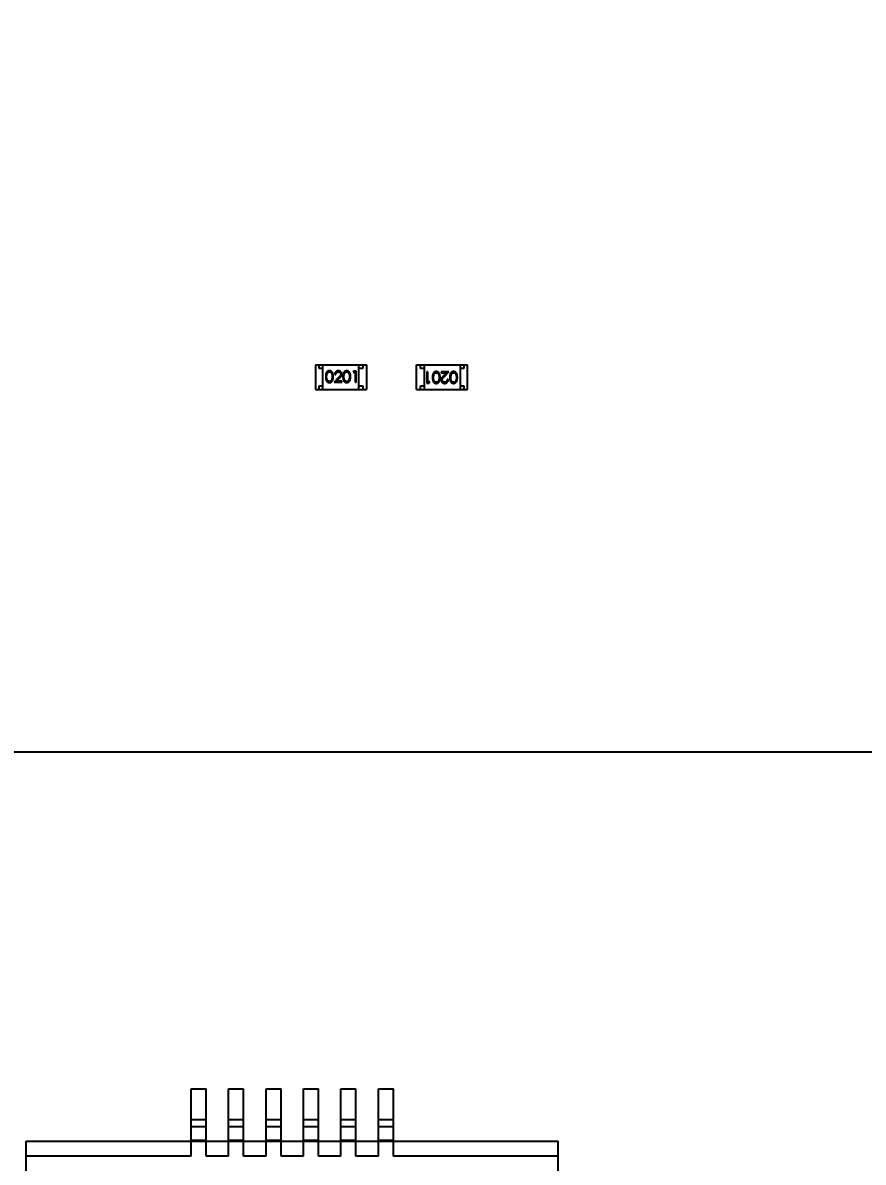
# Model space of a CAD drawing. Header units: inches. Extents: x -13 to 240, y -18 to 126.
# Drawn here: x 206.23 to 217.45, y 57.99 to 73.2 of the extents above; entities that cross this region are included whole.
import ezdxf

# ---------------------------------------------------------------- set-up
doc = ezdxf.new("R2010")
doc.units = ezdxf.units.IN
doc.header["$LTSCALE"] = 1.21
doc.header["$MEASUREMENT"] = 0
doc.header["$PDMODE"] = 3
doc.header["$PDSIZE"] = 0.3125
doc.layers.get('0').update_dxf_attribs({"linetype": 'CONTINUOUS'})
doc.layers.get('Defpoints').update_dxf_attribs({"linetype": 'CONTINUOUS'})
doc.layers.add('DIM', color=3, linetype='CONTINUOUS')
doc.styles.get("Standard").update_dxf_attribs({"font": 'txt', "width": 0.8})
doc.dimstyles.get("Standard").update_dxf_attribs({"dimtxt": 0.15625, "dimasz": 0.1875, "dimexe": 0.125, "dimexo": 0.0625, "dimgap": 0.09, "dimtad": 0, "dimtih": 1, "dimtoh": 1, "dimzin": 4, "dimdsep": 46, "dimtxsty": 'Standard', "dimblk": '_FILLED', "dimblk1": '_FILLED', "dimblk2": '_FILLED', "dimcen": 0.09, "dimazin": 1, "dimtp": 0.01, "dimtm": 0.01, "dimtfac": 1, "dimtofl": 0, "dimtmove": 0, "dimatfit": 3, "dimldrblk": '_FILLED', "dimfxl": 1, "dimtolj": 1, "dimtzin": 4, "dimarcsym": 0})

# ---------------------------------------------------------------- blocks, each defined once
blk = doc.blocks.new('_FILLED')
at = {"color": 0, "linetype": 'ByBlock'}
blk.add_solid([(0, 0), (-1, 0.1667), (-1, -0.1667)], dxfattribs=at)
blk = doc.blocks.new('*D57')
at = {"layer": 'Defpoints', "color": 0}
for p in [(222.327, 99.465), (198.077, 63.466), (232.488, 63.466)]:
    blk.add_point(p, dxfattribs=at)
at = {"layer": 'DIM', "color": 0, "lineweight": -2}
for p, q in [((222.389, 99.465), (232.613, 99.465)), ((232.488, 97.465), (232.488, 84.489)), ((232.488, 65.466), (232.488, 78.442)), ((198.139, 63.466), (232.613, 63.466))]:
    blk.add_line(p, q, dxfattribs=at)
at = {"layer": 'DIM', "color": 0, "lineweight": -2, "xscale": 2, "yscale": 2, "zscale": 2}
for p, rotation in [((232.488, 99.465), 90), ((232.488, 63.466), 270)]:
    blk.add_blockref('_FILLED', p, dxfattribs=dict(at, rotation=rotation))
at = {"layer": 'DIM', "color": 0, "insert": (232.488, 81.466), "char_height": 2, "attachment_point": 5, "rotation": 90}
blk.add_mtext('\\A1;36.00', dxfattribs=at)

msp = doc.modelspace()

# ---------------------------------------------------------------- linework, layer by layer
at = {"color": 7, "linetype": 'Continuous'}
for p, q in [((210.137, 68.631), (210.137, 68.301)), ((210.137, 68.631), (210.817, 68.631)), ((210.187, 68.581), (210.187, 68.631)), ((210.237, 68.301), (210.237, 68.631)), ((210.717, 68.301), (210.717, 68.631)), ((210.767, 68.631), (210.767, 68.581)), ((210.817, 68.631), (210.817, 68.301)), ((211.487, 68.301), (211.487, 68.631)), ((211.487, 68.631), (212.167, 68.631)), ((211.537, 68.581), (211.537, 68.631)), ((211.587, 68.631), (211.587, 68.301)), ((212.067, 68.631), (212.067, 68.301)), ((212.117, 68.631), (212.117, 68.581)), ((212.167, 68.301), (212.167, 68.631)), ((210.237, 68.581), (210.187, 68.581)), ((210.361, 68.472), (210.355, 68.434)), ((210.446, 68.459), (210.388, 68.397)), ((210.394, 68.5), (210.407, 68.5)), ((210.42, 68.412), (210.458, 68.452)), ((210.592, 68.472), (210.586, 68.434)), ((210.651, 68.547), (210.642, 68.531)), ((210.642, 68.531), (210.665, 68.531)), ((210.678, 68.547), (210.651, 68.547)), ((210.665, 68.531), (210.665, 68.397)), ((210.678, 68.397), (210.678, 68.547)), ((210.767, 68.581), (210.717, 68.581)), ((211.587, 68.581), (211.537, 68.581)), ((211.625, 68.536), (211.625, 68.386)), ((211.638, 68.536), (211.625, 68.536)), ((211.638, 68.402), (211.638, 68.536)), ((211.711, 68.461), (211.717, 68.499)), ((211.813, 68.536), (211.813, 68.521)), ((211.915, 68.536), (211.813, 68.536)), ((211.813, 68.521), (211.883, 68.521)), ((211.883, 68.521), (211.846, 68.481)), ((211.857, 68.474), (211.915, 68.536)), ((211.942, 68.461), (211.948, 68.499)), ((212.117, 68.581), (212.067, 68.581)), ((210.137, 68.301), (210.817, 68.301)), ((210.187, 68.301), (210.187, 68.351)), ((210.187, 68.351), (210.237, 68.351)), ((210.388, 68.397), (210.49, 68.397)), ((210.49, 68.412), (210.42, 68.412)), ((210.49, 68.397), (210.49, 68.412)), ((210.665, 68.397), (210.678, 68.397)), ((210.717, 68.351), (210.767, 68.351)), ((210.767, 68.351), (210.767, 68.301)), ((211.487, 68.301), (212.167, 68.301)), ((211.537, 68.301), (211.537, 68.351)), ((211.537, 68.351), (211.587, 68.351)), ((211.625, 68.386), (211.653, 68.386)), ((211.661, 68.402), (211.638, 68.402)), ((211.653, 68.386), (211.661, 68.402)), ((211.909, 68.432), (211.896, 68.432)), ((212.067, 68.351), (212.117, 68.351)), ((212.117, 68.351), (212.117, 68.301)), ((208.477, 58.066), (208.477, 58.966)), ((208.477, 58.966), (208.677, 58.966)), ((208.677, 58.066), (208.677, 58.966)), ((208.977, 58.066), (208.977, 58.966)), ((208.977, 58.966), (209.177, 58.966)), ((209.177, 58.066), (209.177, 58.966)), ((209.477, 58.066), (209.477, 58.966)), ((209.477, 58.966), (209.677, 58.966)), ((209.677, 58.066), (209.677, 58.966)), ((209.977, 58.066), (209.977, 58.966)), ((209.977, 58.966), (210.177, 58.966)), ((210.177, 58.066), (210.177, 58.966)), ((210.477, 58.066), (210.477, 58.966)), ((210.477, 58.966), (210.677, 58.966)), ((210.677, 58.066), (210.677, 58.966)), ((210.977, 58.066), (210.977, 58.966)), ((210.977, 58.966), (211.177, 58.966)), ((211.177, 58.066), (211.177, 58.966)), ((208.677, 58.552), (208.477, 58.552)), ((208.477, 58.462), (208.677, 58.462)), ((209.177, 58.552), (208.977, 58.552)), ((208.977, 58.462), (209.177, 58.462)), ((209.677, 58.552), (209.477, 58.552)), ((209.477, 58.462), (209.677, 58.462)), ((210.177, 58.552), (209.977, 58.552)), ((209.977, 58.462), (210.177, 58.462)), ((210.677, 58.552), (210.477, 58.552)), ((210.477, 58.462), (210.677, 58.462)), ((211.177, 58.552), (210.977, 58.552)), ((210.977, 58.462), (211.177, 58.462)), ((206.277, 52.466), (206.277, 58.266)), ((206.277, 58.266), (213.377, 58.266)), ((208.677, 58.277), (208.477, 58.277)), ((209.177, 58.277), (208.977, 58.277)), ((209.677, 58.277), (209.477, 58.277)), ((210.177, 58.277), (209.977, 58.277)), ((210.677, 58.277), (210.477, 58.277)), ((211.177, 58.277), (210.977, 58.277)), ((213.377, 52.466), (213.377, 58.266)), ((208.477, 58.066), (206.277, 58.066)), ((208.977, 58.066), (208.677, 58.066)), ((209.477, 58.066), (209.177, 58.066)), ((209.977, 58.066), (209.677, 58.066)), ((210.477, 58.066), (210.177, 58.066)), ((210.977, 58.066), (210.677, 58.066)), ((213.377, 58.066), (211.177, 58.066))]:
    msp.add_line(p, q, dxfattribs=at)
for points, knots in [([(210.323, 68.55), (210.322, 68.55), (210.319, 68.55), (210.316, 68.55), (210.312, 68.549), (210.309, 68.548), (210.306, 68.547), (210.303, 68.546), (210.3, 68.544), (210.297, 68.542), (210.294, 68.54), (210.291, 68.537), (210.289, 68.535), (210.286, 68.532), (210.284, 68.528), (210.282, 68.525), (210.28, 68.521), (210.279, 68.517), (210.277, 68.513), (210.276, 68.508), (210.275, 68.503), (210.274, 68.498), (210.273, 68.492), (210.273, 68.485), (210.273, 68.479), (210.273, 68.474), (210.273, 68.471)], [0, 0, 0, 0, 0.033742, 0.066533, 0.099153, 0.13154, 0.164087, 0.196563, 0.229707, 0.263315, 0.297504, 0.331686, 0.366482, 0.4021, 0.438958, 0.476748, 0.515985, 0.556589, 0.599519, 0.645765, 0.695487, 0.748721, 0.805687, 0.866754, 0.931405, 1, 1, 1, 1]), ([(210.273, 68.471), (210.273, 68.469), (210.273, 68.464), (210.273, 68.458), (210.273, 68.451), (210.274, 68.445), (210.275, 68.44), (210.276, 68.435), (210.277, 68.43), (210.279, 68.426), (210.281, 68.422), (210.282, 68.418), (210.284, 68.414), (210.287, 68.411), (210.289, 68.408), (210.291, 68.406), (210.294, 68.403), (210.297, 68.401), (210.3, 68.399), (210.303, 68.397), (210.306, 68.396), (210.309, 68.395), (210.312, 68.394), (210.316, 68.393), (210.319, 68.393), (210.322, 68.393), (210.323, 68.393)], [0, 0, 0, 0, 0.068113, 0.132564, 0.193427, 0.250218, 0.303569, 0.353576, 0.400235, 0.443586, 0.484619, 0.524292, 0.56238, 0.599049, 0.63494, 0.669782, 0.704009, 0.737842, 0.771098, 0.803896, 0.836415, 0.868639, 0.900715, 0.933378, 0.966213, 1, 1, 1, 1]), ([(210.286, 68.472), (210.286, 68.474), (210.286, 68.477), (210.286, 68.483), (210.287, 68.488), (210.287, 68.493), (210.288, 68.498), (210.289, 68.502), (210.289, 68.506), (210.291, 68.509), (210.292, 68.512), (210.293, 68.515), (210.295, 68.518), (210.296, 68.52), (210.298, 68.523), (210.3, 68.525), (210.302, 68.527), (210.305, 68.529), (210.309, 68.531), (210.313, 68.534), (210.318, 68.535), (210.321, 68.535), (210.323, 68.535)], [0, 0, 0, 0, 0.073302, 0.142286, 0.206253, 0.266017, 0.321612, 0.372532, 0.419497, 0.462398, 0.502825, 0.541489, 0.579034, 0.615143, 0.650298, 0.684912, 0.718701, 0.752189, 0.817245, 0.879117, 0.939613, 1, 1, 1, 1]), ([(210.323, 68.408), (210.321, 68.408), (210.318, 68.408), (210.313, 68.41), (210.309, 68.412), (210.305, 68.414), (210.302, 68.416), (210.3, 68.418), (210.298, 68.42), (210.296, 68.423), (210.295, 68.425), (210.293, 68.428), (210.292, 68.431), (210.291, 68.434), (210.289, 68.437), (210.289, 68.441), (210.288, 68.445), (210.287, 68.45), (210.287, 68.455), (210.286, 68.46), (210.286, 68.466), (210.286, 68.47), (210.286, 68.472)], [0, 0, 0, 0, 0.060034, 0.120278, 0.182348, 0.247919, 0.281641, 0.315701, 0.350322, 0.385703, 0.421819, 0.459196, 0.497866, 0.538301, 0.58121, 0.628183, 0.679403, 0.734699, 0.794074, 0.858416, 0.927049, 1, 1, 1, 1]), ([(210.374, 68.471), (210.374, 68.474), (210.374, 68.478), (210.374, 68.485), (210.374, 68.491), (210.373, 68.497), (210.372, 68.502), (210.371, 68.508), (210.369, 68.512), (210.368, 68.517), (210.366, 68.521), (210.364, 68.525), (210.362, 68.528), (210.36, 68.531), (210.357, 68.534), (210.355, 68.537), (210.352, 68.54), (210.349, 68.542), (210.346, 68.544), (210.343, 68.546), (210.34, 68.547), (210.337, 68.548), (210.333, 68.549), (210.33, 68.55), (210.326, 68.55), (210.324, 68.55), (210.323, 68.55)], [0, 0, 0, 0, 0.065278, 0.127205, 0.186168, 0.241675, 0.294115, 0.343609, 0.390387, 0.434463, 0.476646, 0.517002, 0.555936, 0.593716, 0.630057, 0.665601, 0.700745, 0.734917, 0.768681, 0.802087, 0.834849, 0.867433, 0.900138, 0.932806, 0.966212, 1, 1, 1, 1]), ([(210.323, 68.535), (210.325, 68.535), (210.328, 68.535), (210.333, 68.534), (210.338, 68.531), (210.341, 68.529), (210.344, 68.527), (210.346, 68.525), (210.348, 68.523), (210.35, 68.52), (210.352, 68.517), (210.353, 68.514), (210.355, 68.511), (210.356, 68.508), (210.357, 68.504), (210.358, 68.5), (210.359, 68.496), (210.36, 68.492), (210.36, 68.487), (210.361, 68.482), (210.361, 68.477), (210.361, 68.473), (210.361, 68.472)], [0, 0, 0, 0, 0.059689, 0.119507, 0.181075, 0.246162, 0.279894, 0.314468, 0.350403, 0.387474, 0.426147, 0.466624, 0.508745, 0.553328, 0.600058, 0.649177, 0.700552, 0.754894, 0.811825, 0.871514, 0.934319, 1, 1, 1, 1]), ([(210.323, 68.393), (210.324, 68.393), (210.326, 68.393), (210.33, 68.393), (210.333, 68.394), (210.337, 68.395), (210.34, 68.396), (210.343, 68.397), (210.346, 68.399), (210.349, 68.401), (210.352, 68.403), (210.355, 68.406), (210.357, 68.409), (210.36, 68.412), (210.362, 68.415), (210.364, 68.419), (210.366, 68.422), (210.368, 68.427), (210.369, 68.431), (210.371, 68.436), (210.372, 68.441), (210.373, 68.446), (210.374, 68.452), (210.374, 68.458), (210.374, 68.465), (210.374, 68.469), (210.374, 68.471)], [0, 0, 0, 0, 0.033824, 0.067298, 0.10028, 0.133019, 0.165736, 0.198792, 0.232372, 0.266409, 0.301016, 0.336196, 0.371972, 0.408574, 0.446394, 0.485225, 0.525372, 0.567224, 0.611081, 0.65775, 0.70702, 0.759235, 0.814484, 0.873227, 0.934937, 1, 1, 1, 1]), ([(210.443, 68.55), (210.441, 68.55), (210.438, 68.55), (210.433, 68.55), (210.428, 68.548), (210.424, 68.547), (210.42, 68.545), (210.416, 68.543), (210.412, 68.54), (210.408, 68.536), (210.405, 68.533), (210.402, 68.529), (210.4, 68.525), (210.398, 68.52), (210.396, 68.516), (210.395, 68.511), (210.394, 68.506), (210.394, 68.502), (210.394, 68.5)], [0, 0, 0, 0, 0.06445, 0.126725, 0.187421, 0.247417, 0.306749, 0.366595, 0.427749, 0.490235, 0.553031, 0.614805, 0.676505, 0.738096, 0.801021, 0.864897, 0.931209, 1, 1, 1, 1]), ([(210.407, 68.5), (210.407, 68.502), (210.408, 68.504), (210.408, 68.508), (210.409, 68.512), (210.41, 68.515), (210.412, 68.518), (210.414, 68.521), (210.416, 68.524), (210.418, 68.526), (210.42, 68.528), (210.423, 68.53), (210.426, 68.532), (210.429, 68.533), (210.432, 68.534), (210.435, 68.534), (210.438, 68.535), (210.441, 68.535), (210.442, 68.535)], [0, 0, 0, 0, 0.073648, 0.143686, 0.210962, 0.275557, 0.338064, 0.399311, 0.4594, 0.51934, 0.579024, 0.637809, 0.695959, 0.754122, 0.813113, 0.873453, 0.935561, 1, 1, 1, 1]), ([(210.442, 68.535), (210.443, 68.535), (210.445, 68.535), (210.448, 68.534), (210.452, 68.534), (210.455, 68.533), (210.457, 68.532), (210.46, 68.53), (210.463, 68.528), (210.465, 68.526), (210.467, 68.524), (210.469, 68.521), (210.471, 68.519), (210.472, 68.516), (210.473, 68.513), (210.474, 68.511), (210.474, 68.508), (210.474, 68.506), (210.474, 68.505)], [0, 0, 0, 0, 0.068027, 0.133505, 0.19695, 0.26027, 0.322741, 0.384982, 0.448465, 0.513424, 0.578224, 0.640011, 0.700094, 0.760067, 0.819012, 0.877878, 0.938035, 1, 1, 1, 1]), ([(210.488, 68.506), (210.488, 68.507), (210.488, 68.51), (210.487, 68.515), (210.486, 68.519), (210.485, 68.523), (210.483, 68.527), (210.481, 68.53), (210.478, 68.534), (210.475, 68.537), (210.472, 68.54), (210.469, 68.543), (210.465, 68.545), (210.461, 68.547), (210.457, 68.549), (210.452, 68.55), (210.448, 68.55), (210.444, 68.55), (210.443, 68.55)], [0, 0, 0, 0, 0.06271, 0.123347, 0.183401, 0.242828, 0.302097, 0.36242, 0.423725, 0.487032, 0.550491, 0.612709, 0.674265, 0.73617, 0.799211, 0.863483, 0.930525, 1, 1, 1, 1]), ([(210.474, 68.505), (210.474, 68.503), (210.474, 68.5), (210.473, 68.495), (210.472, 68.49), (210.47, 68.487), (210.468, 68.483), (210.466, 68.481), (210.463, 68.478), (210.461, 68.474), (210.458, 68.471), (210.454, 68.467), (210.45, 68.463), (210.448, 68.46), (210.446, 68.459)], [0, 0, 0, 0, 0.088014, 0.174976, 0.2638, 0.355443, 0.406413, 0.465519, 0.533076, 0.609353, 0.693899, 0.787171, 0.889197, 1, 1, 1, 1]), ([(210.458, 68.452), (210.459, 68.454), (210.462, 68.457), (210.466, 68.461), (210.469, 68.465), (210.472, 68.469), (210.475, 68.472), (210.478, 68.476), (210.48, 68.479), (210.482, 68.483), (210.485, 68.488), (210.486, 68.493), (210.488, 68.5), (210.488, 68.504), (210.488, 68.506)], [0, 0, 0, 0, 0.09953, 0.192079, 0.277712, 0.357454, 0.429648, 0.495771, 0.555538, 0.608657, 0.707578, 0.804328, 0.901298, 1, 1, 1, 1]), ([(210.553, 68.55), (210.552, 68.55), (210.55, 68.55), (210.547, 68.55), (210.543, 68.549), (210.54, 68.548), (210.537, 68.547), (210.534, 68.546), (210.53, 68.544), (210.528, 68.542), (210.525, 68.54), (210.522, 68.537), (210.52, 68.535), (210.517, 68.532), (210.515, 68.528), (210.513, 68.525), (210.511, 68.521), (210.51, 68.517), (210.508, 68.513), (210.507, 68.508), (210.506, 68.503), (210.505, 68.498), (210.504, 68.492), (210.504, 68.485), (210.503, 68.479), (210.503, 68.474), (210.503, 68.471)], [0, 0, 0, 0, 0.033742, 0.066533, 0.099153, 0.13154, 0.164087, 0.196563, 0.229707, 0.263315, 0.297504, 0.331686, 0.366482, 0.4021, 0.438958, 0.476748, 0.515985, 0.556589, 0.599519, 0.645765, 0.695487, 0.748721, 0.805687, 0.866754, 0.931405, 1, 1, 1, 1]), ([(210.503, 68.471), (210.503, 68.469), (210.503, 68.464), (210.504, 68.458), (210.504, 68.451), (210.505, 68.445), (210.506, 68.44), (210.507, 68.435), (210.508, 68.43), (210.51, 68.426), (210.511, 68.422), (210.513, 68.418), (210.515, 68.414), (210.517, 68.411), (210.52, 68.408), (210.522, 68.406), (210.525, 68.403), (210.528, 68.401), (210.531, 68.399), (210.534, 68.397), (210.537, 68.396), (210.54, 68.395), (210.543, 68.394), (210.547, 68.393), (210.55, 68.393), (210.552, 68.393), (210.553, 68.393)], [0, 0, 0, 0, 0.068113, 0.132564, 0.193427, 0.250218, 0.303569, 0.353576, 0.400235, 0.443586, 0.484619, 0.524292, 0.56238, 0.599049, 0.63494, 0.669782, 0.704009, 0.737842, 0.771098, 0.803896, 0.836415, 0.868639, 0.900715, 0.933378, 0.966213, 1, 1, 1, 1]), ([(210.517, 68.472), (210.517, 68.474), (210.517, 68.477), (210.517, 68.483), (210.517, 68.488), (210.518, 68.493), (210.519, 68.498), (210.519, 68.502), (210.52, 68.506), (210.521, 68.509), (210.523, 68.512), (210.524, 68.515), (210.525, 68.518), (210.527, 68.52), (210.529, 68.523), (210.531, 68.525), (210.533, 68.527), (210.536, 68.529), (210.539, 68.531), (210.544, 68.534), (210.549, 68.535), (210.552, 68.535), (210.554, 68.535)], [0, 0, 0, 0, 0.073302, 0.142286, 0.206253, 0.266017, 0.321612, 0.372532, 0.419497, 0.462398, 0.502825, 0.541489, 0.579034, 0.615143, 0.650298, 0.684912, 0.718701, 0.752189, 0.817245, 0.879117, 0.939613, 1, 1, 1, 1]), ([(210.554, 68.408), (210.552, 68.408), (210.549, 68.408), (210.544, 68.41), (210.539, 68.412), (210.536, 68.414), (210.533, 68.416), (210.531, 68.418), (210.529, 68.42), (210.527, 68.423), (210.525, 68.425), (210.524, 68.428), (210.523, 68.431), (210.521, 68.434), (210.52, 68.437), (210.519, 68.441), (210.519, 68.445), (210.518, 68.45), (210.517, 68.455), (210.517, 68.46), (210.517, 68.466), (210.517, 68.47), (210.517, 68.472)], [0, 0, 0, 0, 0.060034, 0.120278, 0.182348, 0.247919, 0.281641, 0.315701, 0.350322, 0.385703, 0.421819, 0.459196, 0.497866, 0.538301, 0.58121, 0.628183, 0.679403, 0.734699, 0.794074, 0.858416, 0.927049, 1, 1, 1, 1]), ([(210.605, 68.471), (210.605, 68.474), (210.605, 68.478), (210.605, 68.485), (210.604, 68.491), (210.604, 68.497), (210.603, 68.502), (210.601, 68.508), (210.6, 68.512), (210.598, 68.517), (210.597, 68.521), (210.595, 68.525), (210.593, 68.528), (210.59, 68.531), (210.588, 68.534), (210.585, 68.537), (210.583, 68.54), (210.58, 68.542), (210.577, 68.544), (210.574, 68.546), (210.571, 68.547), (210.567, 68.548), (210.564, 68.549), (210.561, 68.55), (210.557, 68.55), (210.555, 68.55), (210.553, 68.55)], [0, 0, 0, 0, 0.065278, 0.127205, 0.186168, 0.241675, 0.294115, 0.343609, 0.390387, 0.434463, 0.476646, 0.517002, 0.555936, 0.593716, 0.630057, 0.665601, 0.700745, 0.734917, 0.768681, 0.802087, 0.834849, 0.867433, 0.900138, 0.932806, 0.966212, 1, 1, 1, 1]), ([(210.553, 68.393), (210.555, 68.393), (210.557, 68.393), (210.561, 68.393), (210.564, 68.394), (210.567, 68.395), (210.571, 68.396), (210.574, 68.397), (210.577, 68.399), (210.58, 68.401), (210.583, 68.403), (210.586, 68.406), (210.588, 68.409), (210.591, 68.412), (210.593, 68.415), (210.595, 68.419), (210.597, 68.422), (210.599, 68.427), (210.6, 68.431), (210.601, 68.436), (210.603, 68.441), (210.604, 68.446), (210.604, 68.452), (210.605, 68.458), (210.605, 68.465), (210.605, 68.469), (210.605, 68.471)], [0, 0, 0, 0, 0.033824, 0.067298, 0.10028, 0.133019, 0.165736, 0.198792, 0.232372, 0.266409, 0.301016, 0.336196, 0.371972, 0.408574, 0.446394, 0.485225, 0.525372, 0.567224, 0.611081, 0.65775, 0.70702, 0.759235, 0.814484, 0.873227, 0.934937, 1, 1, 1, 1]), ([(210.554, 68.535), (210.556, 68.535), (210.559, 68.535), (210.564, 68.534), (210.568, 68.531), (210.572, 68.529), (210.575, 68.527), (210.577, 68.525), (210.579, 68.523), (210.581, 68.52), (210.582, 68.517), (210.584, 68.514), (210.585, 68.511), (210.587, 68.508), (210.588, 68.504), (210.589, 68.5), (210.59, 68.496), (210.591, 68.492), (210.591, 68.487), (210.592, 68.482), (210.592, 68.477), (210.592, 68.473), (210.592, 68.472)], [0, 0, 0, 0, 0.059689, 0.119507, 0.181075, 0.246162, 0.279894, 0.314468, 0.350403, 0.387474, 0.426147, 0.466624, 0.508745, 0.553328, 0.600058, 0.649177, 0.700552, 0.754894, 0.811825, 0.871514, 0.934319, 1, 1, 1, 1]), ([(211.75, 68.54), (211.749, 68.54), (211.746, 68.54), (211.743, 68.54), (211.739, 68.539), (211.736, 68.538), (211.733, 68.537), (211.729, 68.535), (211.726, 68.534), (211.723, 68.532), (211.72, 68.529), (211.718, 68.527), (211.715, 68.524), (211.713, 68.521), (211.71, 68.518), (211.708, 68.514), (211.706, 68.51), (211.705, 68.506), (211.703, 68.502), (211.702, 68.497), (211.701, 68.492), (211.7, 68.487), (211.699, 68.481), (211.698, 68.475), (211.698, 68.468), (211.698, 68.464), (211.698, 68.461)], [0, 0, 0, 0, 0.033824, 0.067298, 0.10028, 0.133019, 0.165736, 0.198792, 0.232372, 0.266409, 0.301016, 0.336196, 0.371972, 0.408574, 0.446394, 0.485225, 0.525372, 0.567224, 0.611081, 0.65775, 0.70702, 0.759235, 0.814484, 0.873227, 0.934937, 1, 1, 1, 1]), ([(211.698, 68.461), (211.698, 68.459), (211.698, 68.454), (211.698, 68.448), (211.699, 68.442), (211.7, 68.436), (211.701, 68.43), (211.702, 68.425), (211.703, 68.42), (211.705, 68.416), (211.707, 68.412), (211.708, 68.408), (211.711, 68.405), (211.713, 68.401), (211.715, 68.398), (211.718, 68.395), (211.721, 68.393), (211.723, 68.391), (211.726, 68.389), (211.729, 68.387), (211.733, 68.386), (211.736, 68.384), (211.739, 68.383), (211.743, 68.383), (211.746, 68.382), (211.749, 68.382), (211.75, 68.382)], [0, 0, 0, 0, 0.065278, 0.127205, 0.186168, 0.241675, 0.294115, 0.343609, 0.390387, 0.434463, 0.476646, 0.517002, 0.555936, 0.593716, 0.630057, 0.665601, 0.700745, 0.734917, 0.768681, 0.802087, 0.834849, 0.867433, 0.900138, 0.932806, 0.966212, 1, 1, 1, 1]), ([(211.749, 68.398), (211.748, 68.398), (211.744, 68.398), (211.739, 68.399), (211.735, 68.401), (211.731, 68.404), (211.728, 68.406), (211.726, 68.408), (211.724, 68.41), (211.722, 68.413), (211.721, 68.415), (211.719, 68.418), (211.718, 68.422), (211.716, 68.425), (211.715, 68.429), (211.714, 68.433), (211.713, 68.437), (211.713, 68.441), (211.712, 68.446), (211.712, 68.451), (211.711, 68.456), (211.711, 68.459), (211.711, 68.461)], [0, 0, 0, 0, 0.059689, 0.119507, 0.181075, 0.246162, 0.279894, 0.314468, 0.350403, 0.387474, 0.426147, 0.466624, 0.508745, 0.553328, 0.600058, 0.649177, 0.700552, 0.754894, 0.811825, 0.871514, 0.934319, 1, 1, 1, 1]), ([(211.717, 68.499), (211.717, 68.5), (211.718, 68.502), (211.72, 68.505), (211.721, 68.508), (211.723, 68.51), (211.724, 68.512), (211.726, 68.515), (211.728, 68.517), (211.731, 68.519), (211.735, 68.521), (211.739, 68.523), (211.744, 68.524), (211.748, 68.525), (211.749, 68.525)], [0, 0, 0, 0, 0.075949, 0.148549, 0.218996, 0.286119, 0.351826, 0.416074, 0.478265, 0.540325, 0.660405, 0.774606, 0.887187, 1, 1, 1, 1]), ([(211.749, 68.525), (211.751, 68.525), (211.754, 68.524), (211.759, 68.523), (211.764, 68.521), (211.768, 68.519), (211.77, 68.516), (211.773, 68.514), (211.774, 68.512), (211.776, 68.51), (211.778, 68.507), (211.779, 68.505), (211.781, 68.502), (211.782, 68.499), (211.783, 68.495), (211.784, 68.492), (211.785, 68.487), (211.785, 68.483), (211.786, 68.478), (211.786, 68.473), (211.786, 68.467), (211.786, 68.463), (211.786, 68.461)], [0, 0, 0, 0, 0.060034, 0.120278, 0.182348, 0.247919, 0.281641, 0.315701, 0.350322, 0.385703, 0.421819, 0.459196, 0.497866, 0.538301, 0.58121, 0.628183, 0.679403, 0.734699, 0.794074, 0.858416, 0.927049, 1, 1, 1, 1]), ([(211.786, 68.461), (211.786, 68.459), (211.786, 68.455), (211.786, 68.45), (211.786, 68.444), (211.785, 68.439), (211.785, 68.435), (211.784, 68.431), (211.783, 68.427), (211.782, 68.424), (211.781, 68.42), (211.779, 68.418), (211.778, 68.415), (211.776, 68.412), (211.774, 68.41), (211.772, 68.408), (211.77, 68.406), (211.768, 68.404), (211.764, 68.401), (211.759, 68.399), (211.754, 68.398), (211.751, 68.398), (211.749, 68.398)], [0, 0, 0, 0, 0.073302, 0.142286, 0.206253, 0.266017, 0.321612, 0.372532, 0.419497, 0.462398, 0.502825, 0.541489, 0.579034, 0.615143, 0.650298, 0.684912, 0.718701, 0.752189, 0.817245, 0.879117, 0.939613, 1, 1, 1, 1]), ([(211.8, 68.461), (211.8, 68.464), (211.8, 68.468), (211.8, 68.475), (211.799, 68.481), (211.798, 68.487), (211.797, 68.493), (211.796, 68.498), (211.795, 68.503), (211.794, 68.507), (211.792, 68.511), (211.79, 68.515), (211.788, 68.518), (211.786, 68.521), (211.783, 68.524), (211.781, 68.527), (211.778, 68.53), (211.776, 68.532), (211.773, 68.534), (211.77, 68.535), (211.767, 68.537), (211.763, 68.538), (211.76, 68.539), (211.757, 68.54), (211.753, 68.54), (211.751, 68.54), (211.75, 68.54)], [0, 0, 0, 0, 0.068113, 0.132564, 0.193427, 0.250218, 0.303569, 0.353576, 0.400235, 0.443586, 0.484619, 0.524292, 0.56238, 0.599049, 0.63494, 0.669782, 0.704009, 0.737842, 0.771098, 0.803896, 0.836415, 0.868639, 0.900715, 0.933378, 0.966213, 1, 1, 1, 1]), ([(211.75, 68.382), (211.751, 68.382), (211.753, 68.382), (211.757, 68.383), (211.76, 68.383), (211.763, 68.384), (211.767, 68.386), (211.77, 68.387), (211.773, 68.389), (211.776, 68.391), (211.778, 68.393), (211.781, 68.395), (211.784, 68.398), (211.786, 68.401), (211.788, 68.404), (211.79, 68.408), (211.792, 68.411), (211.794, 68.415), (211.795, 68.42), (211.796, 68.424), (211.797, 68.429), (211.798, 68.435), (211.799, 68.441), (211.8, 68.447), (211.8, 68.454), (211.8, 68.459), (211.8, 68.461)], [0, 0, 0, 0, 0.033742, 0.066533, 0.099153, 0.13154, 0.164087, 0.196563, 0.229707, 0.263315, 0.297504, 0.331686, 0.366482, 0.4021, 0.438958, 0.476748, 0.515985, 0.556589, 0.599519, 0.645765, 0.695487, 0.748721, 0.805687, 0.866754, 0.931405, 1, 1, 1, 1]), ([(211.846, 68.481), (211.844, 68.479), (211.841, 68.476), (211.837, 68.472), (211.834, 68.468), (211.831, 68.464), (211.828, 68.46), (211.825, 68.457), (211.823, 68.454), (211.821, 68.45), (211.819, 68.445), (211.817, 68.439), (211.815, 68.433), (211.815, 68.429), (211.815, 68.427)], [0, 0, 0, 0, 0.09953, 0.192079, 0.277712, 0.357454, 0.429648, 0.495771, 0.555538, 0.608657, 0.707578, 0.804328, 0.901298, 1, 1, 1, 1]), ([(211.829, 68.428), (211.829, 68.43), (211.829, 68.433), (211.83, 68.438), (211.832, 68.442), (211.834, 68.446), (211.836, 68.449), (211.838, 68.452), (211.84, 68.455), (211.843, 68.458), (211.846, 68.462), (211.849, 68.466), (211.853, 68.47), (211.856, 68.473), (211.857, 68.474)], [0, 0, 0, 0, 0.088014, 0.174976, 0.2638, 0.355443, 0.406413, 0.465519, 0.533076, 0.609353, 0.693899, 0.787171, 0.889197, 1, 1, 1, 1]), ([(211.98, 68.54), (211.979, 68.54), (211.977, 68.54), (211.973, 68.54), (211.97, 68.539), (211.967, 68.538), (211.963, 68.537), (211.96, 68.535), (211.957, 68.534), (211.954, 68.532), (211.951, 68.529), (211.948, 68.527), (211.946, 68.524), (211.943, 68.521), (211.941, 68.518), (211.939, 68.514), (211.937, 68.51), (211.935, 68.506), (211.934, 68.502), (211.932, 68.497), (211.931, 68.492), (211.93, 68.487), (211.93, 68.481), (211.929, 68.475), (211.929, 68.468), (211.929, 68.464), (211.929, 68.461)], [0, 0, 0, 0, 0.033824, 0.067298, 0.10028, 0.133019, 0.165736, 0.198792, 0.232372, 0.266409, 0.301016, 0.336196, 0.371972, 0.408574, 0.446394, 0.485225, 0.525372, 0.567224, 0.611081, 0.65775, 0.70702, 0.759235, 0.814484, 0.873227, 0.934937, 1, 1, 1, 1]), ([(211.929, 68.461), (211.929, 68.459), (211.929, 68.454), (211.929, 68.448), (211.93, 68.442), (211.93, 68.436), (211.931, 68.43), (211.932, 68.425), (211.934, 68.42), (211.935, 68.416), (211.937, 68.412), (211.939, 68.408), (211.941, 68.405), (211.944, 68.401), (211.946, 68.398), (211.949, 68.395), (211.951, 68.393), (211.954, 68.391), (211.957, 68.389), (211.96, 68.387), (211.963, 68.386), (211.967, 68.384), (211.97, 68.383), (211.973, 68.383), (211.977, 68.382), (211.979, 68.382), (211.98, 68.382)], [0, 0, 0, 0, 0.065278, 0.127205, 0.186168, 0.241675, 0.294115, 0.343609, 0.390387, 0.434463, 0.476646, 0.517002, 0.555936, 0.593716, 0.630057, 0.665601, 0.700745, 0.734917, 0.768681, 0.802087, 0.834849, 0.867433, 0.900138, 0.932806, 0.966212, 1, 1, 1, 1]), ([(211.98, 68.398), (211.978, 68.398), (211.975, 68.398), (211.97, 68.399), (211.966, 68.401), (211.962, 68.404), (211.959, 68.406), (211.957, 68.408), (211.955, 68.41), (211.953, 68.413), (211.951, 68.415), (211.95, 68.418), (211.948, 68.422), (211.947, 68.425), (211.946, 68.429), (211.945, 68.433), (211.944, 68.437), (211.943, 68.441), (211.943, 68.446), (211.942, 68.451), (211.942, 68.456), (211.942, 68.459), (211.942, 68.461)], [0, 0, 0, 0, 0.059689, 0.119507, 0.181075, 0.246162, 0.279894, 0.314468, 0.350403, 0.387474, 0.426147, 0.466624, 0.508745, 0.553328, 0.600058, 0.649177, 0.700552, 0.754894, 0.811825, 0.871514, 0.934319, 1, 1, 1, 1]), ([(211.948, 68.499), (211.948, 68.5), (211.949, 68.502), (211.95, 68.505), (211.952, 68.508), (211.953, 68.51), (211.955, 68.512), (211.957, 68.515), (211.959, 68.517), (211.962, 68.519), (211.966, 68.521), (211.97, 68.523), (211.975, 68.524), (211.978, 68.525), (211.98, 68.525)], [0, 0, 0, 0, 0.075949, 0.148549, 0.218996, 0.286119, 0.351826, 0.416074, 0.478265, 0.540325, 0.660405, 0.774606, 0.887187, 1, 1, 1, 1]), ([(212.031, 68.461), (212.031, 68.464), (212.031, 68.468), (212.03, 68.475), (212.03, 68.481), (212.029, 68.487), (212.028, 68.493), (212.027, 68.498), (212.026, 68.503), (212.024, 68.507), (212.023, 68.511), (212.021, 68.515), (212.019, 68.518), (212.017, 68.521), (212.014, 68.524), (212.012, 68.527), (212.009, 68.53), (212.006, 68.532), (212.003, 68.534), (212, 68.535), (211.997, 68.537), (211.994, 68.538), (211.991, 68.539), (211.987, 68.54), (211.984, 68.54), (211.982, 68.54), (211.98, 68.54)], [0, 0, 0, 0, 0.068113, 0.132564, 0.193427, 0.250218, 0.303569, 0.353576, 0.400235, 0.443586, 0.484619, 0.524292, 0.56238, 0.599049, 0.63494, 0.669782, 0.704009, 0.737842, 0.771098, 0.803896, 0.836415, 0.868639, 0.900715, 0.933378, 0.966213, 1, 1, 1, 1]), ([(211.98, 68.525), (211.982, 68.525), (211.985, 68.524), (211.99, 68.523), (211.995, 68.521), (211.998, 68.519), (212.001, 68.516), (212.003, 68.514), (212.005, 68.512), (212.007, 68.51), (212.009, 68.507), (212.01, 68.505), (212.011, 68.502), (212.013, 68.499), (212.014, 68.495), (212.015, 68.492), (212.015, 68.487), (212.016, 68.483), (212.017, 68.478), (212.017, 68.473), (212.017, 68.467), (212.017, 68.463), (212.017, 68.461)], [0, 0, 0, 0, 0.060034, 0.120278, 0.182348, 0.247919, 0.281641, 0.315701, 0.350322, 0.385703, 0.421819, 0.459196, 0.497866, 0.538301, 0.58121, 0.628183, 0.679403, 0.734699, 0.794074, 0.858416, 0.927049, 1, 1, 1, 1]), ([(212.017, 68.461), (212.017, 68.459), (212.017, 68.455), (212.017, 68.45), (212.017, 68.444), (212.016, 68.439), (212.015, 68.435), (212.015, 68.431), (212.014, 68.427), (212.013, 68.424), (212.011, 68.42), (212.01, 68.418), (212.009, 68.415), (212.007, 68.412), (212.005, 68.41), (212.003, 68.408), (212.001, 68.406), (211.998, 68.404), (211.995, 68.401), (211.99, 68.399), (211.985, 68.398), (211.982, 68.398), (211.98, 68.398)], [0, 0, 0, 0, 0.073302, 0.142286, 0.206253, 0.266017, 0.321612, 0.372532, 0.419497, 0.462398, 0.502825, 0.541489, 0.579034, 0.615143, 0.650298, 0.684912, 0.718701, 0.752189, 0.817245, 0.879117, 0.939613, 1, 1, 1, 1]), ([(211.98, 68.382), (211.982, 68.382), (211.984, 68.382), (211.987, 68.383), (211.991, 68.383), (211.994, 68.384), (211.997, 68.386), (212, 68.387), (212.003, 68.389), (212.006, 68.391), (212.009, 68.393), (212.012, 68.395), (212.014, 68.398), (212.017, 68.401), (212.019, 68.404), (212.021, 68.408), (212.023, 68.411), (212.024, 68.415), (212.026, 68.42), (212.027, 68.424), (212.028, 68.429), (212.029, 68.435), (212.03, 68.441), (212.03, 68.447), (212.031, 68.454), (212.031, 68.459), (212.031, 68.461)], [0, 0, 0, 0, 0.033742, 0.066533, 0.099153, 0.13154, 0.164087, 0.196563, 0.229707, 0.263315, 0.297504, 0.331686, 0.366482, 0.4021, 0.438958, 0.476748, 0.515985, 0.556589, 0.599519, 0.645765, 0.695487, 0.748721, 0.805687, 0.866754, 0.931405, 1, 1, 1, 1]), ([(210.355, 68.434), (210.355, 68.433), (210.354, 68.431), (210.353, 68.428), (210.351, 68.425), (210.35, 68.423), (210.348, 68.42), (210.346, 68.418), (210.344, 68.416), (210.341, 68.414), (210.338, 68.412), (210.333, 68.41), (210.328, 68.408), (210.325, 68.408), (210.323, 68.408)], [0, 0, 0, 0, 0.075949, 0.148549, 0.218996, 0.286119, 0.351826, 0.416074, 0.478265, 0.540325, 0.660405, 0.774606, 0.887187, 1, 1, 1, 1]), ([(210.586, 68.434), (210.586, 68.433), (210.585, 68.431), (210.584, 68.428), (210.582, 68.425), (210.581, 68.423), (210.579, 68.42), (210.577, 68.418), (210.575, 68.416), (210.572, 68.414), (210.568, 68.412), (210.564, 68.41), (210.559, 68.408), (210.556, 68.408), (210.554, 68.408)], [0, 0, 0, 0, 0.075949, 0.148549, 0.218996, 0.286119, 0.351826, 0.416074, 0.478265, 0.540325, 0.660405, 0.774606, 0.887187, 1, 1, 1, 1]), ([(211.815, 68.427), (211.815, 68.425), (211.815, 68.423), (211.816, 68.418), (211.817, 68.414), (211.818, 68.41), (211.82, 68.406), (211.822, 68.403), (211.825, 68.399), (211.828, 68.396), (211.831, 68.392), (211.834, 68.39), (211.838, 68.387), (211.842, 68.386), (211.846, 68.384), (211.851, 68.383), (211.856, 68.382), (211.859, 68.382), (211.861, 68.382)], [0, 0, 0, 0, 0.06271, 0.123347, 0.183401, 0.242828, 0.302097, 0.36242, 0.423725, 0.487032, 0.550491, 0.612709, 0.674265, 0.73617, 0.799211, 0.863483, 0.930525, 1, 1, 1, 1]), ([(211.861, 68.398), (211.86, 68.398), (211.858, 68.398), (211.855, 68.398), (211.852, 68.399), (211.849, 68.4), (211.846, 68.401), (211.843, 68.403), (211.841, 68.405), (211.838, 68.407), (211.836, 68.409), (211.834, 68.411), (211.832, 68.414), (211.831, 68.417), (211.83, 68.419), (211.829, 68.422), (211.829, 68.425), (211.829, 68.427), (211.829, 68.428)], [0, 0, 0, 0, 0.068027, 0.133505, 0.19695, 0.26027, 0.322741, 0.384982, 0.448465, 0.513424, 0.578224, 0.640011, 0.700094, 0.760067, 0.819012, 0.877878, 0.938035, 1, 1, 1, 1]), ([(211.861, 68.382), (211.862, 68.382), (211.866, 68.382), (211.87, 68.383), (211.875, 68.384), (211.879, 68.386), (211.884, 68.388), (211.888, 68.39), (211.891, 68.393), (211.895, 68.396), (211.898, 68.4), (211.901, 68.404), (211.904, 68.408), (211.906, 68.412), (211.907, 68.417), (211.908, 68.422), (211.909, 68.427), (211.909, 68.431), (211.909, 68.432)], [0, 0, 0, 0, 0.06445, 0.126725, 0.187421, 0.247417, 0.306749, 0.366595, 0.427749, 0.490235, 0.553031, 0.614805, 0.676505, 0.738096, 0.801021, 0.864897, 0.931209, 1, 1, 1, 1]), ([(211.896, 68.432), (211.896, 68.431), (211.896, 68.428), (211.895, 68.425), (211.894, 68.421), (211.893, 68.418), (211.891, 68.415), (211.889, 68.412), (211.887, 68.409), (211.885, 68.407), (211.883, 68.405), (211.88, 68.403), (211.877, 68.401), (211.874, 68.4), (211.871, 68.399), (211.868, 68.398), (211.865, 68.398), (211.862, 68.398), (211.861, 68.398)], [0, 0, 0, 0, 0.073648, 0.143686, 0.210962, 0.275557, 0.338064, 0.399311, 0.4594, 0.51934, 0.579024, 0.637809, 0.695959, 0.754122, 0.813113, 0.873453, 0.935561, 1, 1, 1, 1])]:
    msp.add_open_spline(points, degree=3, knots=knots, dxfattribs=at)

# ---------------------------------------------------------------- dimensions: what is measured, and where the dimension line sits
at = {"layer": 'DIM'}
dim = msp.add_linear_dim(base=(232.488, 63.466), p1=(222.327, 99.465), p2=(198.077, 63.466), angle=90, dimstyle='Standard', override={"dimtxt": 2, "dimasz": 2, "dimtih": 0, "dimtoh": 0, "dimzin": 0, "dimcen": 0.198, "dimadec": 0, "dimazin": 0, "dimtp": 0, "dimtm": 0, "dimtdec": 4, "dimtzin": 0}, dxfattribs=at)
dim.commit()
dim.dimension.update_dxf_attribs({"geometry": '*D57', "text_midpoint": (232.488, 81.466)})

doc.saveas('drawing.dxf')
